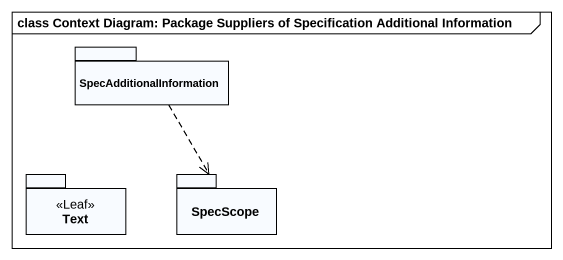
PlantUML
@startuml
mainframe class Context Diagram: Package Suppliers of Specification Additional Information
package SpecAdditionalInformation {
}
package Text <<Leaf>> {
}
package SpecScope {
}
SpecAdditionalInformation ..> SpecScope
@enduml
